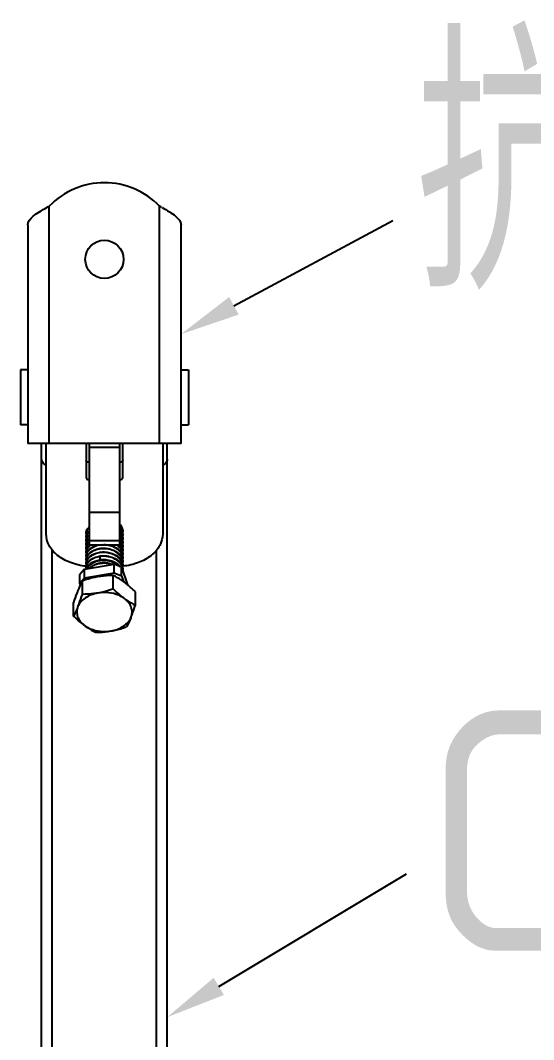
# Model space of a CAD drawing. Extents: x -409572 to -157272, y 600795 to 878326.
# Drawn here: x -388795 to -387939, y 802200 to 803899 of the extents above; entities that cross this region are included whole.
import ezdxf

# ---------------------------------------------------------------- set-up
doc = ezdxf.new("R2010")
doc.units = 0
doc.header["$LTSCALE"] = 1000
doc.header["$MEASUREMENT"] = 0
doc.layers.get('0').update_dxf_attribs({"linetype": 'CONTINUOUS'})
doc.styles.get("Standard").update_dxf_attribs({"font": 'GBENOR', "bigfont": 'GBCBIG'})

msp = doc.modelspace()

# ---------------------------------------------------------------- linework, layer by layer
for p, q in [((-388746.6, 803193.8), (-388746.6, 803589.1)), ((-388562.6, 803193.8), (-388562.6, 803589.1)), ((-388782.3, 803557.9), (-388782.3, 803193.8)), ((-388526.8, 803193.8), (-388526.8, 803557.9)), ((-388782.3, 803316.5), (-388794.7, 803316.5)), ((-388794.7, 803316.5), (-388794.7, 803224.5)), ((-388526.8, 803316.5), (-388514.4, 803316.5)), ((-388514.4, 803316.5), (-388514.4, 803224.5)), ((-388782.3, 803224.5), (-388794.7, 803224.5)), ((-388526.8, 803224.5), (-388514.4, 803224.5)), ((-388526.8, 803193.8), (-388782.3, 803193.8)), ((-388759.3, 801587.3), (-388759.3, 803193.8)), ((-388751.7, 803042.8), (-388751.7, 803193.8)), ((-388685.2, 803193.8), (-388685.2, 803136.8)), ((-388680.1, 803193.8), (-388680.1, 803024.5)), ((-388629, 803024.5), (-388629, 803193.8)), ((-388623.9, 803136.8), (-388623.9, 803193.8)), ((-388557.5, 803193.8), (-388557.5, 803042.8)), ((-388549.8, 801587.3), (-388549.8, 803193.8)), ((-388680.1, 803187.6), (-388629, 803187.6)), ((-388680.1, 803079.2), (-388629, 803079.2)), ((-388680.1, 803032), (-388629, 803032)), ((-388680.1, 803024.5), (-388629, 803024.5)), ((-388741.5, 801662.9), (-388741.5, 803016)), ((-388662.8, 803005), (-388661.5, 802999.7)), ((-388567.7, 801662.9), (-388567.7, 803016)), ((-388688.1, 802983.9), (-388638.5, 802992.6)), ((-388626.1, 802987.3), (-388638.5, 802992.6)), ((-388638.5, 802978.1), (-388638.5, 802992.6)), ((-388626.1, 802987.3), (-388615.9, 802958)), ((-388626.1, 802972.8), (-388626.1, 802987.3)), ((-388688.1, 802983.9), (-388695.6, 802975.2)), ((-388695.6, 802960.7), (-388695.6, 802975.2)), ((-388695.6, 802960.7), (-388688.1, 802969.4)), ((-388688.1, 802969.4), (-388688.1, 802983.9)), ((-388688.1, 802969.4), (-388638.5, 802978.1)), ((-388639.8, 802951.1), (-388639.8, 802973.5)), ((-388638.5, 802978.1), (-388626.1, 802972.8)), ((-388626.1, 802972.8), (-388622.8, 802963.3)), ((-388694.7, 802958.1), (-388695.6, 802960.7)), ((-388691.4, 802942.1), (-388691.4, 802964.5)), ((-388603, 802924.1), (-388603, 802946.5)), ((-388706.1, 802906), (-388706.1, 802928.4))]:
    msp.add_line(p, q)
for points in [[(-388438.7, 803423.1), (-388173.5, 803565.5)], [(-388464, 802288.7), (-388150.7, 802476.1)]]:
    msp.add_lwpolyline(points)
msp.add_circle((-388654.6, 803500.5), 31.9)
for centre, radius, start, end in [((-388654.6, 803500.5), 127.8, 43.9455, 136.0545), ((-388651.1, 803409.5), 203.5, 117.9978, 119.2622), ((-388658.1, 803409.5), 203.5, 60.7378, 62.0022), ((-388646.7, 803043.2), 23.7, 39.7045, 41.528), ((-388646.9, 803042.2), 23.9, 41.2696, 41.5925), ((-388671.3, 803042.4), 14, 176.7735, 180.0108), ((-388671.1, 803042.4), 14.1, 180.0526, 191.0446), ((-388671.3, 803036), 14, 176.7894, 180.0075), ((-388671.1, 803036), 14.1, 180.049, 190.9977), ((-388665.2, 803033.4), 21, 135.4665, 138.8015), ((-388665.2, 803027.1), 21, 135.4871, 138.7938), ((-388642.1, 803045.2), 18.2, 18.4602, 20.6754), ((-388642.1, 803038.9), 18.2, 18.4602, 20.6744), ((-388642.1, 803032.6), 18.2, 18.4602, 20.6742), ((-388641.8, 803046.1), 17.9, 15.9619, 18.4587), ((-388641.8, 803039.8), 17.9, 15.9611, 18.4587), ((-388641.8, 803033.5), 17.9, 15.9615, 18.4587), ((-388640.8, 803045.5), 16.9, 350.0725, 359.9827), ((-388640.8, 803039.2), 16.9, 350.1241, 359.9724), ((-388640.7, 803045.5), 16.8, 2.6981, 5.2477), ((-388640.7, 803045.5), 16.8, 0.008, 2.6973), ((-388640.7, 803039.2), 16.8, 359.9975, 2.695), ((-388671.3, 803029.7), 14, 176.785, 179.9984), ((-388671.1, 803029.7), 14.1, 180.0405, 191.0531), ((-388671.3, 803023.4), 14, 176.7769, 180.0081), ((-388671.1, 803023.4), 14.1, 180.0497, 191.0016), ((-388665.2, 803020.7), 21, 135.4659, 138.8093), ((-388665.2, 803014.4), 21, 135.4702, 138.7951), ((-388664.8, 803007.7), 21.7, 132.2645, 138.752), ((-388663.4, 803006.2), 23.6, 129.2284, 132.3075), ((-388646.5, 803018), 23.4, 38.3867, 41.6033), ((-388646.7, 803017), 23.7, 39.969, 41.5623), ((-388646.4, 803011), 23.3, 37.6352, 41.5837), ((-388642.1, 803026.2), 18.2, 18.4602, 20.6751), ((-388642.1, 803019.9), 18.2, 18.4602, 20.6743), ((-388642.1, 803013.6), 18.2, 18.4602, 20.6748), ((-388641.8, 803027.1), 17.9, 15.9624, 18.4587), ((-388641.8, 803020.8), 17.9, 15.9612, 18.4587), ((-388641.8, 803014.5), 17.9, 15.9616, 18.4587), ((-388640.8, 803032.9), 16.9, 350.1633, 359.9862), ((-388640.8, 803026.6), 16.9, 350.0816, 359.9797), ((-388640.8, 803020.2), 16.9, 350.141, 359.976), ((-388640.7, 803026.5), 16.8, 2.6985, 5.2582), ((-388640.7, 803032.9), 16.8, 0.011, 2.6839), ((-388640.7, 803026.5), 16.8, 0.005, 2.6977), ((-388640.7, 803020.2), 16.8, 0.001, 2.692), ((-388671.3, 803017.1), 14, 176.7867, 180.002), ((-388671.1, 803017.1), 14.1, 180.0437, 191.0051), ((-388671.3, 803010.7), 14, 176.7795, 180.0015), ((-388671.1, 803010.7), 14.1, 180.0437, 191.062), ((-388671.3, 803004.4), 14, 176.7801, 180.0075), ((-388671.1, 803004.4), 14.1, 180.049, 190.9955), ((-388656.3, 802985.1), 34, 98.9818, 101.0323), ((-388656.2, 802978.6), 34.1, 99.0333, 99.9567), ((-388656, 802976.5), 36.3, 82.211, 82.5185), ((-388642.1, 803007.3), 18.2, 18.4602, 20.6749), ((-388642.1, 803000.9), 18.2, 18.4602, 20.6741), ((-388641.8, 803008.2), 17.9, 15.9612, 18.4587), ((-388641.9, 803001.8), 18, 18.117, 18.456), ((-388641.7, 803001.8), 17.9, 15.9641, 18.119), ((-388640.8, 803013.9), 16.9, 350.0747, 359.9827), ((-388640.8, 803007.6), 16.9, 350.395, 359.9755), ((-388640.7, 803013.9), 16.8, 2.6886, 5.2518), ((-388640.7, 803013.9), 16.8, 0.008, 2.6878), ((-388640.7, 803007.6), 16.8, 0.0004, 2.6959), ((-388640.7, 803001.3), 16.8, 0.0063, 2.6857), ((-388671.3, 802998.1), 14, 176.7856, 179.9966), ((-388671.1, 802998.1), 14.1, 180.0384, 191.0179), ((-388671.3, 802991.8), 14, 176.7743, 180.0077), ((-388671.1, 802991.8), 14.1, 180.0499, 191.0645), ((-388671.3, 802985.4), 14, 176.7845, 184.2112), ((-388656.2, 802958.9), 41.2, 97.4386, 99.2613), ((-388656.3, 802966.5), 33.6, 100.5055, 101.18), ((-388656.3, 802966.2), 33.9, 98.9052, 100.5042), ((-388642.2, 802981.9), 18.3, 18.4202, 20.7394), ((-388642.1, 802994.6), 18.2, 18.4602, 20.6754), ((-388642.1, 802988.3), 18.2, 18.4602, 20.6746), ((-388641.8, 802995.5), 17.9, 15.9618, 18.4587), ((-388641.8, 802989.2), 17.9, 15.9611, 18.4587), ((-388641.8, 802982.9), 17.9, 15.8298, 18.459), ((-388640.8, 803001.3), 16.9, 350.1503, 359.9813), ((-388640.8, 802994.9), 16.9, 350.0711, 359.9827), ((-388640.8, 802988.6), 16.9, 350.1078, 359.9722), ((-388640.7, 802994.9), 16.8, 2.6938, 5.2451), ((-388640.7, 802994.9), 16.8, 0.008, 2.693), ((-388640.7, 802988.6), 16.8, 359.9973, 2.6949), ((-388640.8, 802982.2), 16.9, 2.8574, 5.2194), ((-388640.8, 802982.2), 16.9, 0.0081, 2.8567), ((-388640.8, 802982.2), 16.9, 356.5315, 0.0065)]:
    msp.add_arc(centre, radius, start, end)
for points, knots in [([(-388782.3, 803557.9), (-388782.3, 803563.6), (-388774.5, 803572.2), (-388762.6, 803580.1), (-388754.7, 803584.6), (-388750.5, 803587)], [0, 0, 0, 0, 0.388881, 0.673899, 1, 1, 1, 1]), ([(-388558.6, 803587), (-388554.4, 803584.6), (-388546.6, 803580.1), (-388534.7, 803572.2), (-388526.8, 803563.6), (-388526.8, 803557.9)], [0, 0, 0, 0, 0.326101, 0.611119, 1, 1, 1, 1]), ([(-388751.7, 803157.1), (-388753.9, 803158.2), (-388757.6, 803160.9), (-388759.3, 803165.4), (-388759.3, 803167.5)], [0, 0, 0, 0, 0.538137, 1, 1, 1, 1]), ([(-388680.1, 803162.1), (-388681.4, 803162.1), (-388683.7, 803162.5), (-388685.2, 803164.7), (-388685.2, 803165.7)], [0, 0, 0, 0, 0.559761, 1, 1, 1, 1]), ([(-388623.9, 803165.7), (-388623.9, 803164.7), (-388625.4, 803162.5), (-388627.8, 803162.1), (-388629, 803162.1)], [0, 0, 0, 0, 0.440239, 1, 1, 1, 1]), ([(-388549.8, 803167.5), (-388549.8, 803165.4), (-388551.5, 803160.9), (-388555.3, 803158.2), (-388557.4, 803157.1)], [0, 0, 0, 0, 0.461863, 1, 1, 1, 1]), ([(-388685.2, 803136.8), (-388685.2, 803135.8), (-388683.7, 803133.6), (-388681.4, 803133.1), (-388680.1, 803133.1)], [0, 0, 0, 0, 0.440239, 1, 1, 1, 1]), ([(-388629, 803133.1), (-388627.8, 803133.1), (-388625.4, 803133.6), (-388623.9, 803135.8), (-388623.9, 803136.8)], [0, 0, 0, 0, 0.559761, 1, 1, 1, 1]), ([(-388685.2, 803043.1), (-388685.2, 803045.2), (-388684.3, 803049.4), (-388681.7, 803052.9), (-388680.2, 803054.5)], [0, 0, 0, 0, 0.479607, 1, 1, 1, 1]), ([(-388680.2, 803053.7), (-388681.6, 803052.2), (-388684, 803049), (-388685.1, 803045), (-388685.2, 803043.1)], [0, 0, 0, 0, 0.520009, 1, 1, 1, 1]), ([(-388625, 803051.6), (-388625.3, 803052.2), (-388626.2, 803054.5), (-388627.7, 803056.6), (-388628.9, 803058)], [0, 0, 0, 0, 0.242679, 1, 1, 1, 1]), ([(-388628.5, 803058.3), (-388628.1, 803057.8), (-388626.6, 803055.8), (-388625.4, 803053.5), (-388624.8, 803051.8)], [0, 0, 0, 0, 0.25881, 1, 1, 1, 1]), ([(-388684.9, 802989), (-388693.8, 802989.9), (-388710.8, 802993.6), (-388732.7, 803005.3), (-388747.8, 803022.2), (-388751.7, 803036.2), (-388751.7, 803042.8)], [0, 0, 0, 0, 0.288185, 0.553327, 0.788006, 1, 1, 1, 1]), ([(-388680.2, 803047.3), (-388681.7, 803045.9), (-388684, 803042.6), (-388685.1, 803038.7), (-388685.2, 803036.8)], [0, 0, 0, 0, 0.519993, 1, 1, 1, 1]), ([(-388685.2, 803036.8), (-388685.2, 803038.7), (-388684.5, 803042.5), (-388682.3, 803045.8), (-388681, 803047.2)], [0, 0, 0, 0, 0.482588, 1, 1, 1, 1]), ([(-388680.2, 803041), (-388681.6, 803039.6), (-388684, 803036.3), (-388685.1, 803032.4), (-388685.2, 803030.5)], [0, 0, 0, 0, 0.52002, 1, 1, 1, 1]), ([(-388685.2, 803030.5), (-388685.2, 803032.3), (-388684.5, 803036.2), (-388682.3, 803039.4), (-388681, 803040.9)], [0, 0, 0, 0, 0.482583, 1, 1, 1, 1]), ([(-388629, 803052.5), (-388628.5, 803052), (-388626.8, 803049.9), (-388625.4, 803047.4), (-388624.8, 803045.4)], [0, 0, 0, 0, 0.25985, 1, 1, 1, 1]), ([(-388625, 803045.3), (-388625.3, 803045.9), (-388626.3, 803048.2), (-388627.7, 803050.3), (-388629, 803051.8)], [0, 0, 0, 0, 0.242549, 1, 1, 1, 1]), ([(-388629, 803046.2), (-388628.5, 803045.7), (-388626.8, 803043.5), (-388625.5, 803041.1), (-388624.8, 803039.1)], [0, 0, 0, 0, 0.25988, 1, 1, 1, 1]), ([(-388625, 803039), (-388625.3, 803039.6), (-388626.3, 803041.9), (-388627.7, 803044), (-388629, 803045.4)], [0, 0, 0, 0, 0.242552, 1, 1, 1, 1]), ([(-388629, 803039.9), (-388628.5, 803039.4), (-388626.8, 803037.2), (-388625.5, 803034.7), (-388624.8, 803032.8)], [0, 0, 0, 0, 0.259876, 1, 1, 1, 1]), ([(-388625, 803032.7), (-388625.3, 803033.2), (-388626.3, 803035.6), (-388627.7, 803037.7), (-388629, 803039.1)], [0, 0, 0, 0, 0.242544, 1, 1, 1, 1]), ([(-388557.5, 803042.8), (-388557.5, 803036.2), (-388561.3, 803022.3), (-388576.4, 803005.4), (-388598.1, 802993.7), (-388615, 802989.9), (-388623.9, 802989.1)], [0, 0, 0, 0, 0.212085, 0.446759, 0.711828, 1, 1, 1, 1]), ([(-388680.2, 803034.7), (-388681.6, 803033.2), (-388684, 803030), (-388685.1, 803026.1), (-388685.2, 803024.2)], [0, 0, 0, 0, 0.520002, 1, 1, 1, 1]), ([(-388685.2, 803024.2), (-388685.2, 803026), (-388684.5, 803029.9), (-388682.3, 803033.1), (-388681, 803034.6)], [0, 0, 0, 0, 0.482587, 1, 1, 1, 1]), ([(-388680.2, 803028.4), (-388681.6, 803026.9), (-388684, 803023.7), (-388685.1, 803019.7), (-388685.2, 803017.8)], [0, 0, 0, 0, 0.520001, 1, 1, 1, 1]), ([(-388685.2, 803017.8), (-388685.2, 803019.7), (-388684.5, 803023.5), (-388682.3, 803026.8), (-388681, 803028.3)], [0, 0, 0, 0, 0.482586, 1, 1, 1, 1]), ([(-388677.3, 803024.5), (-388679.5, 803022.9), (-388683.3, 803019.1), (-388685.1, 803014), (-388685.2, 803011.5)], [0, 0, 0, 0, 0.52908, 1, 1, 1, 1]), ([(-388657.4, 803024.5), (-388661, 803024.4), (-388667.8, 803023.3), (-388676.8, 803019.2), (-388683.2, 803013.1), (-388685.1, 803007.7), (-388685.2, 803005.2)], [0, 0, 0, 0, 0.291873, 0.559175, 0.79302, 1, 1, 1, 1]), ([(-388685.2, 803011.5), (-388685.2, 803013.4), (-388684.5, 803017.2), (-388682.3, 803020.5), (-388681, 803021.9)], [0, 0, 0, 0, 0.482585, 1, 1, 1, 1]), ([(-388681, 803015.6), (-388680.1, 803016.7), (-388675.3, 803021.1), (-388669, 803023.6), (-388664.1, 803024.6)], [0, 0, 0, 0, 0.228177, 1, 1, 1, 1]), ([(-388681, 803009.3), (-388677.7, 803013.2), (-388670.1, 803017.3), (-388659.2, 803019.2), (-388650.2, 803018.9), (-388641.6, 803016.8), (-388634, 803013.1), (-388628.1, 803007.8), (-388625.6, 803003.4), (-388624.8, 803001.2)], [0, 0, 0, 0, 0.235001, 0.369196, 0.507414, 0.643709, 0.772807, 0.891505, 1, 1, 1, 1]), ([(-388661.6, 803018.7), (-388660.5, 803018.9), (-388656, 803019.4), (-388651.5, 803019), (-388648.2, 803018.3)], [0, 0, 0, 0, 0.247797, 1, 1, 1, 1]), ([(-388625, 803007.4), (-388626, 803009.9), (-388629.2, 803014.8), (-388636.5, 803020.2), (-388645.5, 803023.7), (-388652.2, 803024.5), (-388655.6, 803024.5)], [0, 0, 0, 0, 0.218898, 0.461373, 0.725247, 1, 1, 1, 1]), ([(-388647.8, 803024.6), (-388645.1, 803024), (-388640, 803022.5), (-388633.1, 803018.7), (-388627.8, 803013.7), (-388625.5, 803009.6), (-388624.8, 803007.5)], [0, 0, 0, 0, 0.276521, 0.537648, 0.778453, 1, 1, 1, 1]), ([(-388625, 803013.7), (-388625.8, 803015.8), (-388628.4, 803020), (-388632, 803023.1), (-388634.1, 803024.5)], [0, 0, 0, 0, 0.478395, 1, 1, 1, 1]), ([(-388632.9, 803024.5), (-388631, 803023.1), (-388627.7, 803019.9), (-388625.5, 803015.9), (-388624.8, 803013.8)], [0, 0, 0, 0, 0.520421, 1, 1, 1, 1]), ([(-388629, 803027.2), (-388628.5, 803026.7), (-388626.8, 803024.6), (-388625.5, 803022.1), (-388624.8, 803020.1)], [0, 0, 0, 0, 0.259878, 1, 1, 1, 1]), ([(-388625, 803026.3), (-388625.2, 803026.9), (-388626.2, 803029), (-388627.4, 803030.9), (-388628.6, 803032.3)], [0, 0, 0, 0, 0.243219, 1, 1, 1, 1]), ([(-388628.2, 803032.6), (-388627.8, 803032.1), (-388626.4, 803030.2), (-388625.4, 803028.1), (-388624.8, 803026.5)], [0, 0, 0, 0, 0.258068, 1, 1, 1, 1]), ([(-388625, 803020), (-388625.2, 803020.5), (-388626, 803022.3), (-388627.1, 803024), (-388628, 803025.2)], [0, 0, 0, 0, 0.244171, 1, 1, 1, 1]), ([(-388625, 803001), (-388626.1, 803003.7), (-388629.6, 803008.9), (-388637.5, 803014.5), (-388647.4, 803017.8), (-388658.1, 803018.6), (-388668.3, 803016.8), (-388677.1, 803012.7), (-388683.3, 803006.6), (-388685.1, 803001.4), (-388685.2, 802998.9)], [0, 0, 0, 0, 0.114222, 0.241564, 0.380183, 0.523375, 0.662466, 0.789658, 0.901085, 1, 1, 1, 1]), ([(-388685.2, 803005.2), (-388685.2, 803007), (-388684.5, 803010.9), (-388682.3, 803014.1), (-388681, 803015.6)], [0, 0, 0, 0, 0.482588, 1, 1, 1, 1]), ([(-388625, 802994.7), (-388626.1, 802997.4), (-388629.6, 803002.6), (-388637.5, 803008.2), (-388647.4, 803011.5), (-388658.1, 803012.3), (-388668.3, 803010.5), (-388677.1, 803006.4), (-388683.3, 803000.3), (-388685.1, 802995), (-388685.2, 802992.5)], [0, 0, 0, 0, 0.11422, 0.241557, 0.38018, 0.523371, 0.662464, 0.789655, 0.901082, 1, 1, 1, 1]), ([(-388685.2, 802998.9), (-388685.2, 803000.7), (-388684.5, 803004.6), (-388682.3, 803007.8), (-388681, 803009.3)], [0, 0, 0, 0, 0.482586, 1, 1, 1, 1]), ([(-388662.8, 803005), (-388665.8, 803004.5), (-388671.5, 803003), (-388678.7, 802998.7), (-388683.7, 802993.1), (-388685.1, 802988.4), (-388685.2, 802986.2)], [0, 0, 0, 0, 0.290521, 0.554658, 0.788516, 1, 1, 1, 1]), ([(-388685.2, 802992.6), (-388685.2, 802994.4), (-388684.5, 802998.2), (-388682.3, 803001.5), (-388681, 803003)], [0, 0, 0, 0, 0.482586, 1, 1, 1, 1]), ([(-388681, 803003), (-388677.7, 803006.8), (-388670.1, 803010.9), (-388659.2, 803012.9), (-388650.2, 803012.6), (-388641.6, 803010.5), (-388634, 803006.7), (-388628.1, 803001.5), (-388625.6, 802997.1), (-388624.8, 802994.8)], [0, 0, 0, 0, 0.234995, 0.369193, 0.507415, 0.643708, 0.772808, 0.891506, 1, 1, 1, 1]), ([(-388681, 802996.6), (-388680, 802997.8), (-388674.9, 803002.4), (-388668.2, 803004.9), (-388663, 803005.8)], [0, 0, 0, 0, 0.22749, 1, 1, 1, 1]), ([(-388663.5, 803005.7), (-388662.2, 803006), (-388656.9, 803006.8), (-388651.5, 803006.4), (-388647.6, 803005.5)], [0, 0, 0, 0, 0.246468, 1, 1, 1, 1]), ([(-388663, 803005.8), (-388659, 803006.5), (-388650.8, 803006.6), (-388639.3, 803003.6), (-388629.9, 802997.6), (-388625.8, 802991.6), (-388624.8, 802988.5)], [0, 0, 0, 0, 0.271171, 0.538307, 0.783282, 1, 1, 1, 1]), ([(-388625.1, 802988.4), (-388626.2, 802991.4), (-388630.3, 802997.1), (-388639.6, 803002.9), (-388650.9, 803005.8), (-388658.9, 803005.7), (-388662.8, 803005)], [0, 0, 0, 0, 0.217951, 0.46337, 0.729831, 1, 1, 1, 1]), ([(-388661.6, 803012.4), (-388660.7, 803012.5), (-388657.3, 803012.9), (-388653.8, 803012.8), (-388651.2, 803012.5)], [0, 0, 0, 0, 0.247252, 1, 1, 1, 1]), ([(-388685.2, 802986.2), (-388685.2, 802988.1), (-388684.5, 802991.9), (-388682.3, 802995.2), (-388681, 802996.6)], [0, 0, 0, 0, 0.482589, 1, 1, 1, 1]), ([(-388684.4, 802984.6), (-388684.3, 802985.1), (-388683.4, 802987.2), (-388682.2, 802989), (-388681, 802990.3)], [0, 0, 0, 0, 0.241445, 1, 1, 1, 1]), ([(-388630.8, 802989.4), (-388634.5, 802992.9), (-388641.8, 802996.6), (-388652.2, 802998.6), (-388660.4, 802998.6), (-388668.2, 802997.1), (-388676.9, 802993.4), (-388682.2, 802988.5), (-388683.9, 802984.6)], [0, 0, 0, 0, 0.255096, 0.39268, 0.530602, 0.663916, 0.788307, 1, 1, 1, 1]), ([(-388681, 802990.3), (-388680, 802991.5), (-388674.9, 802996.2), (-388668.1, 802998.6), (-388662.8, 802999.5)], [0, 0, 0, 0, 0.227377, 1, 1, 1, 1]), ([(-388680.3, 802985.3), (-388675.9, 802989.9), (-388665.8, 802994.2), (-388652.2, 802994.7), (-388645, 802993.3), (-388641.7, 802992)], [0, 0, 0, 0, 0.470214, 0.736055, 1, 1, 1, 1]), ([(-388671.5, 802991.3), (-388669.3, 802992.5), (-388659.5, 802996.1), (-388648.2, 802995.3), (-388640.9, 802992.2)], [0, 0, 0, 0, 0.239303, 1, 1, 1, 1]), ([(-388661.5, 802999.7), (-388655.2, 803000.5), (-388642.7, 802999.4), (-388631.6, 802992.8), (-388628.1, 802988.2)], [0, 0, 0, 0, 0.526254, 1, 1, 1, 1]), ([(-388661.5, 802999.7), (-388660.4, 802999.9), (-388655.8, 803000.4), (-388651.2, 803000), (-388647.8, 802999.2)], [0, 0, 0, 0, 0.247915, 1, 1, 1, 1]), ([(-388665.6, 802971.4), (-388667.8, 802971), (-388676.5, 802969.2), (-388685.1, 802966.7), (-388691.4, 802964.5)], [0, 0, 0, 0, 0.248499, 1, 1, 1, 1]), ([(-388639.8, 802973.5), (-388642, 802973.5), (-388650.6, 802973.3), (-388659.2, 802972.5), (-388665.6, 802971.4)], [0, 0, 0, 0, 0.246121, 1, 1, 1, 1]), ([(-388621.4, 802962.3), (-388622.9, 802963.5), (-388628.8, 802967.6), (-388635.1, 802971.2), (-388639.8, 802973.5)], [0, 0, 0, 0, 0.263099, 1, 1, 1, 1]), ([(-388691.4, 802964.5), (-388692, 802963.4), (-388694.7, 802958.2), (-388697.1, 802953), (-388698.8, 802948.8)], [0, 0, 0, 0, 0.226572, 1, 1, 1, 1]), ([(-388639.8, 802951.1), (-388641.9, 802950.4), (-388650.4, 802947.6), (-388659.1, 802945.4), (-388665.6, 802944.3)], [0, 0, 0, 0, 0.251163, 1, 1, 1, 1]), ([(-388621.4, 802935.2), (-388623, 802936.4), (-388629.4, 802941.4), (-388635.4, 802946.8), (-388639.8, 802951.1)], [0, 0, 0, 0, 0.240981, 1, 1, 1, 1]), ([(-388603, 802946.5), (-388604.5, 802947.9), (-388610.4, 802953.5), (-388616.6, 802958.8), (-388621.4, 802962.3)], [0, 0, 0, 0, 0.257895, 1, 1, 1, 1]), ([(-388698.8, 802948.8), (-388699.4, 802947.3), (-388702.1, 802940.5), (-388704.4, 802933.7), (-388706.1, 802928.4)], [0, 0, 0, 0, 0.233658, 1, 1, 1, 1]), ([(-388665.6, 802944.3), (-388669.4, 802943.6), (-388676.7, 802941.6), (-388686.4, 802936.7), (-388694.1, 802930), (-388697.6, 802924.5), (-388698.8, 802921.7)], [0, 0, 0, 0, 0.27851, 0.540172, 0.780428, 1, 1, 1, 1]), ([(-388698.8, 802921.7), (-388698.1, 802923.3), (-388695.5, 802930), (-388693.1, 802936.8), (-388691.4, 802942.1)], [0, 0, 0, 0, 0.233658, 1, 1, 1, 1]), ([(-388665.6, 802944.3), (-388667.8, 802943.9), (-388676.3, 802942.6), (-388685, 802942.1), (-388691.4, 802942.1)], [0, 0, 0, 0, 0.254083, 1, 1, 1, 1]), ([(-388621.4, 802935.2), (-388624.3, 802937.4), (-388637.8, 802944.8), (-388654.1, 802946.3), (-388665.6, 802944.3)], [0, 0, 0, 0, 0.235366, 1, 1, 1, 1]), ([(-388610.4, 802903.7), (-388609.3, 802906.3), (-388608, 802912), (-388609.5, 802920.8), (-388614.1, 802928.9), (-388618.8, 802933.3), (-388621.4, 802935.2)], [0, 0, 0, 0, 0.238229, 0.47528, 0.726056, 1, 1, 1, 1]), ([(-388621.4, 802935.2), (-388619.9, 802934.1), (-388614, 802930), (-388607.8, 802926.4), (-388603, 802924.1)], [0, 0, 0, 0, 0.263099, 1, 1, 1, 1]), ([(-388698.8, 802921.7), (-388699.4, 802920.2), (-388701.6, 802914.9), (-388704.1, 802909.7), (-388706.1, 802906)], [0, 0, 0, 0, 0.275005, 1, 1, 1, 1]), ([(-388698.8, 802921.7), (-388699.8, 802919.1), (-388701.1, 802913.3), (-388699.7, 802904.5), (-388695, 802896.5), (-388690.4, 802892.1), (-388687.7, 802890.1)], [0, 0, 0, 0, 0.238229, 0.47528, 0.726056, 1, 1, 1, 1]), ([(-388610.4, 802903.7), (-388609.7, 802905.2), (-388607.1, 802912), (-388604.7, 802918.8), (-388603, 802924.1)], [0, 0, 0, 0, 0.233658, 1, 1, 1, 1]), ([(-388687.7, 802890.1), (-388689.3, 802891.3), (-388695.7, 802896.3), (-388701.7, 802901.7), (-388706.1, 802906)], [0, 0, 0, 0, 0.240981, 1, 1, 1, 1]), ([(-388643.5, 802881.1), (-388639.7, 802881.8), (-388632.4, 802883.8), (-388622.7, 802888.7), (-388615, 802895.3), (-388611.5, 802900.8), (-388610.4, 802903.7)], [0, 0, 0, 0, 0.27851, 0.540172, 0.780428, 1, 1, 1, 1]), ([(-388610.4, 802903.7), (-388611, 802902.2), (-388613.2, 802896.9), (-388615.8, 802891.7), (-388617.8, 802888)], [0, 0, 0, 0, 0.275005, 1, 1, 1, 1]), ([(-388687.7, 802890.1), (-388686.2, 802889), (-388680.3, 802884.9), (-388674.1, 802881.3), (-388669.3, 802879)], [0, 0, 0, 0, 0.263099, 1, 1, 1, 1]), ([(-388687.7, 802890.1), (-388684.8, 802888), (-388671.4, 802880.6), (-388655, 802879.1), (-388643.5, 802881.1)], [0, 0, 0, 0, 0.235366, 1, 1, 1, 1]), ([(-388643.5, 802881.1), (-388641.4, 802881.5), (-388632.6, 802883.2), (-388624.1, 802885.8), (-388617.8, 802888)], [0, 0, 0, 0, 0.248499, 1, 1, 1, 1]), ([(-388669.3, 802879), (-388667.2, 802879), (-388658.6, 802879.1), (-388649.9, 802880), (-388643.5, 802881.1)], [0, 0, 0, 0, 0.246121, 1, 1, 1, 1])]:
    msp.add_open_spline(points, degree=3, knots=knots)
for points in [[(-388624, 803047.1), (-388624.1, 803048.4), (-388624.4, 803049.7), (-388624.8, 803051)], [(-388623.9, 803040), (-388624, 803041.6), (-388624.3, 803043.1), (-388624.8, 803044.6)], [(-388623.9, 803033.7), (-388624, 803035.2), (-388624.3, 803036.8), (-388624.8, 803038.3)], [(-388624.6, 803051), (-388624.1, 803049.5), (-388623.9, 803047.9), (-388623.9, 803046.3)], [(-388624.6, 803044.7), (-388624.1, 803043.2), (-388623.9, 803041.6), (-388623.9, 803040)], [(-388624.6, 803038.4), (-388624.1, 803036.8), (-388623.9, 803035.2), (-388623.9, 803033.7)], [(-388624, 803028.1), (-388624.1, 803029.4), (-388624.4, 803030.7), (-388624.8, 803032)], [(-388623.9, 803021), (-388624, 803022.6), (-388624.3, 803024.2), (-388624.8, 803025.7)], [(-388624, 803015.4), (-388624.1, 803016.8), (-388624.4, 803018.1), (-388624.8, 803019.3)], [(-388624.6, 803032), (-388624.1, 803030.5), (-388623.9, 803028.9), (-388623.9, 803027.3)], [(-388624.6, 803025.7), (-388624.1, 803024.2), (-388623.9, 803022.6), (-388623.9, 803021)], [(-388624.6, 803019.4), (-388624.1, 803017.9), (-388623.9, 803016.3), (-388623.9, 803014.7)], [(-388623.9, 803008.4), (-388624, 803009.9), (-388624.3, 803011.5), (-388624.8, 803013)], [(-388623.9, 803002), (-388624, 803003.6), (-388624.3, 803005.2), (-388624.8, 803006.7)], [(-388624.6, 803013.1), (-388624.1, 803011.5), (-388623.9, 803010), (-388623.9, 803008.4)], [(-388624.6, 803006.7), (-388624.1, 803005.2), (-388623.9, 803003.6), (-388623.9, 803002)], [(-388624, 802996.5), (-388624.1, 802997.8), (-388624.4, 802999.1), (-388624.8, 803000.4)], [(-388623.9, 802989.4), (-388624, 802991), (-388624.3, 802992.6), (-388624.8, 802994.1)], [(-388624, 802983.8), (-388624.1, 802985.1), (-388624.4, 802986.4), (-388624.8, 802987.7)], [(-388624.6, 803000.4), (-388624.1, 802998.9), (-388623.9, 802997.3), (-388623.9, 802995.7)], [(-388624.6, 802994.1), (-388624.1, 802992.6), (-388623.9, 802991), (-388623.9, 802989.4)], [(-388624.6, 802987.7), (-388624.1, 802986.2), (-388623.9, 802984.6), (-388623.9, 802983.1)]]:
    msp.add_open_spline(points, degree=3)
for points in [[(-388430.8, 803408.4), (-388526.8, 803375.8), (-388446.6, 803437.8)], [(-388455.4, 802274.4), (-388549.8, 802237.4), (-388472.5, 802303)]]:
    msp.add_solid(points)

# ---------------------------------------------------------------- texts
for s, p in [('抗震连接座A', (-388135.3, 803452.9)), ('C型槽钢', (-388122.2, 802347.4))]:
    msp.add_text(s, height=400, rotation=360).set_placement(p)

doc.saveas('drawing.dxf')
